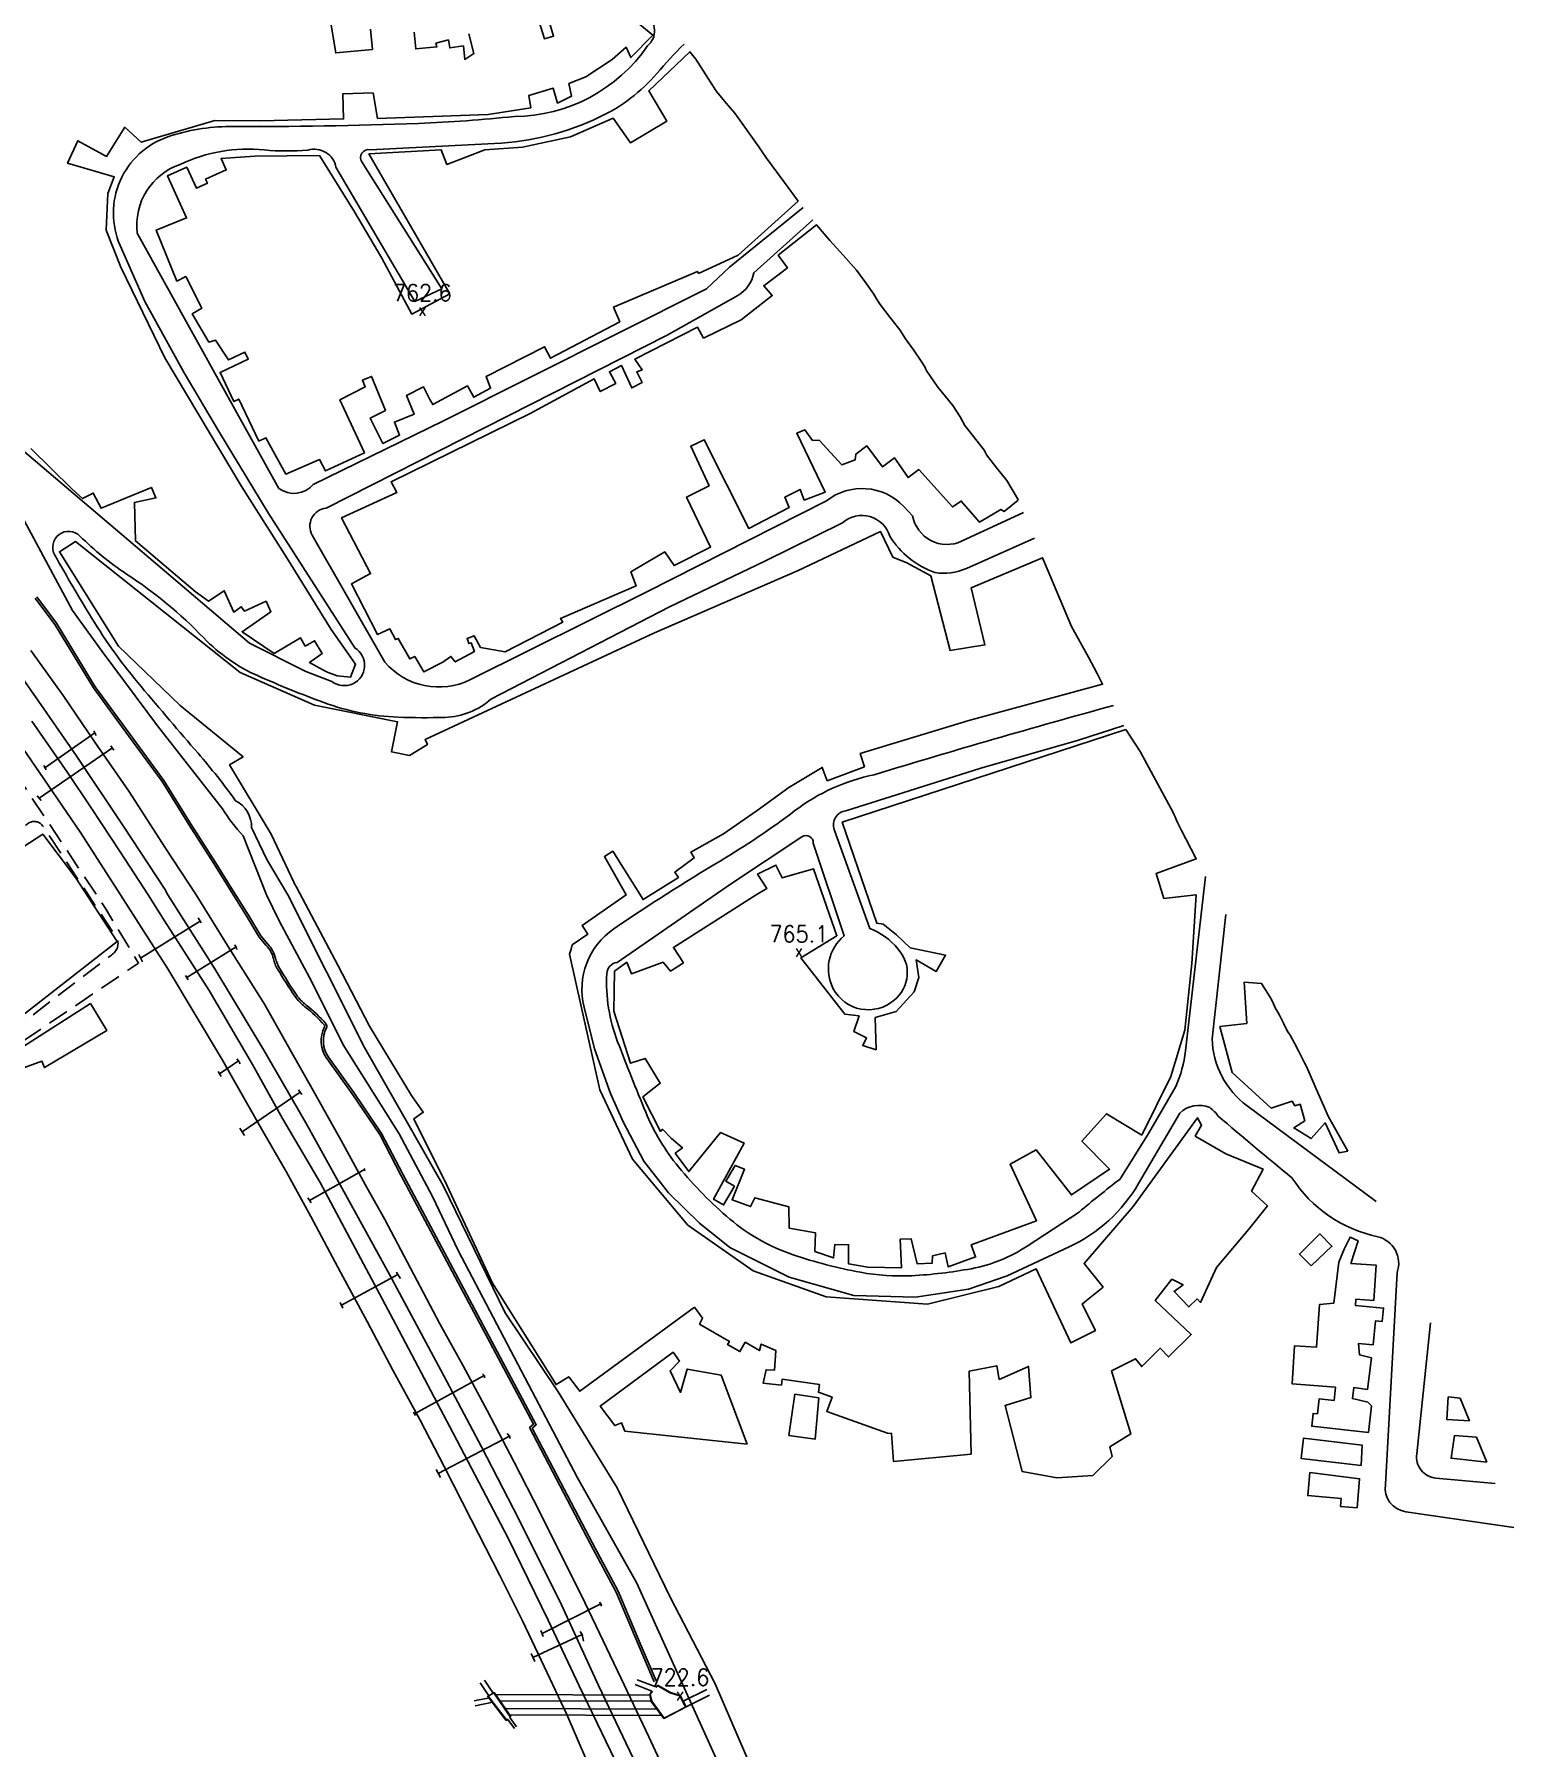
# Model space of a CAD drawing. Header units: metres. Extents: x 320405 to 332543, y 7395686 to 7410003.
# Drawn here: x 324151.4 to 324504.9, y 7399796.2 to 7400205.7 of the extents above; entities that cross this region are included whole.
import ezdxf
from ezdxf.enums import TextEntityAlignment as Align

# ---------------------------------------------------------------- set-up
doc = ezdxf.new("R2010")
doc.units = ezdxf.units.M
doc.header["$LTSCALE"] = 10
doc.header["$MEASUREMENT"] = 0
for name, pattern in [('CONTINUO', [0]), ('DASHED', [0.75, 0.5, -0.25]), ('TRACEJADO', [8.7, 8, -0.7])]:
    doc.linetypes.add(name, pattern=pattern)
for name, color, linetype in [('BUEIRO', 151, 'Continuous'), ('CANALETA', 151, 'Continuous'), ('Canaleta de Drenagem', 151, 'Continuous'), ('Edificações', 30, 'Continuous'), ('Linha Férrea', 20, 'Continuous'), ('Pontos Cotados', 45, 'Continuous'), ('Portico', 45, 'Continuous'), ('TUBO', 45, 'Continuous'), ('Vias Primárias', 230, 'Continuous'), ('Vias Secundárias', 230, 'DASHED')]:
    doc.layers.add(name, color=color, linetype=linetype)
doc.styles.add('Style-STANDARD', font='STANDARD.shx')

msp = doc.modelspace()

# ---------------------------------------------------------------- linework, layer by layer
at = {"layer": 'BUEIRO', "linetype": 'CONTINUO'}
for points in [[(324264.12, 7399802.74, 725.61), (324259.71, 7399808.45, 728.48), (324261.22, 7399809.39, 728.48), (324265.19, 7399803.65, 725.6)], [(324261.14, 7399809.3, 0), (324259.83, 7399808.48, 725.64)], [(324259.83, 7399808.48, 725.64), (324264.19, 7399802.83, 722.77)], [(324265.1, 7399803.58, 723.17), (324261.14, 7399809.3, 725.64)], [(324299.86, 7399810.72, 725.26), (324300.42, 7399811.09, 725.27), (324303.38, 7399809.38, 725.13), (324305.67, 7399808.65, 725.05), (324307.08, 7399805.93, 725.07), (324301.82, 7399803.16, 725.33), (324298.76, 7399807.22, 725.29), (324298.41, 7399808.85, 725.26), (324298.93, 7399809.73, 725.26)], [(324299.04, 7399809.7, 724.43), (324298.53, 7399809, 722.82), (324298.92, 7399807.33, 723.24), (324301.87, 7399803.28, 723.34), (324306.96, 7399805.92, 722.67), (324305.59, 7399808.63, 722.47), (324303.3, 7399809.35, 722.64), (324300.37, 7399811.02, 723.29), (324299.96, 7399810.68, 724.41)], [(324264.96, 7399803.39, 725.29), (324265.1, 7399803.58, 723.17)], [(324264.99, 7399803.39, 724.94), (324265.19, 7399803.65, 725.6)], [(324264.12, 7399802.74, 725.61), (324264.49, 7399802.96, 725.35)], [(324264.19, 7399802.83, 722.77), (324264.51, 7399803.03, 724.98)]]:
    msp.add_polyline3d(points, dxfattribs=at)
at = {"layer": 'CANALETA', "linetype": 'CONTINUO'}
for points in [[(324299.86, 7399810.72, 725.26), (324295.39, 7399812.44, 288.5)], [(324298.93, 7399809.73, 725.26), (324294.92, 7399811.27, 334.65)], [(324264.49, 7399802.96, 725.35), (324266.12, 7399800.78, 0)], [(324264.99, 7399803.39, 725.35), (324266.61, 7399801.2, 0)]]:
    msp.add_polyline3d(points, dxfattribs=at)
at = {"layer": 'Canaleta de Drenagem'}
for points in [[(324299.45, 7399811.96), (324295.67, 7399820.92), (324290.42, 7399833.36), (324284.28, 7399844.85), (324269.7, 7399872.72), (324270.66, 7399873.5), (324238.97, 7399933.02), (324233.9, 7399942.75), (324227.31, 7399952.49), (324221.26, 7399960.94, -0.282104), (324220.73, 7399968.45, 0.308288), (324220.68, 7399968.87, 0.048382), (324216, 7399973.28, -0.078343), (324213.62, 7399975.81, -0.014397), (324209.5, 7399982.24, -0.081232), (324208.49, 7399984.78, 0.143005), (324206.79, 7399987.89), (324205.05, 7399989.92), (324202.13, 7399994.88), (324198.52, 7400000.56), (324194.26, 7400007.51), (324188.25, 7400016.8), (324181.92, 7400027.09), (324173.85, 7400038.05), (324165.48, 7400049.46), (324156.24, 7400064.66), (324151.56, 7400070.91)], [(324299.91, 7399812.16), (324296.13, 7399821.12), (324290.87, 7399833.57), (324284.72, 7399845.09), (324270.33, 7399872.59), (324271.29, 7399873.38), (324239.41, 7399933.26), (324234.33, 7399943.01), (324227.73, 7399952.78), (324221.67, 7399961.23, -0.282104), (324221.17, 7399968.22, 0.308288), (324221.05, 7399969.2, 0.048382), (324216.31, 7399973.67, -0.078343), (324214.03, 7399976.09, -0.014397), (324209.93, 7399982.5, -0.081232), (324208.98, 7399984.89, 0.142269), (324207.16, 7399988.22), (324205.46, 7399990.22), (324202.56, 7399995.14), (324198.94, 7400000.82), (324194.68, 7400007.77), (324188.68, 7400017.06), (324182.33, 7400027.37), (324174.26, 7400038.35), (324165.89, 7400049.74), (324156.65, 7400064.94), (324151.96, 7400071.21)]]:
    msp.add_lwpolyline(points, format="xyb", dxfattribs=at)
at = {"layer": 'Edificações'}
for points in [[(324150.52, 7400106.66), (324160.3, 7400097.03), (324162.87, 7400094.7), (324165.44, 7400096.03), (324167.32, 7400092.4), (324179.36, 7400097.39), (324180.41, 7400094.87), (324175.28, 7400093.81), (324175.52, 7400084.59), (324189.78, 7400072.52), (324192.97, 7400070.17), (324196.76, 7400072.71), (324199.05, 7400067.54), (324200.8, 7400068.85), (324201.59, 7400067.81), (324206.75, 7400070.17), (324207.88, 7400067.69), (324201.02, 7400062.9), (324208.66, 7400057.73), (324214.98, 7400061.42), (324216.11, 7400059.48), (324218.31, 7400060.76), (324220.11, 7400057.69), (324217.08, 7400055.54), (324221.18, 7400053.32), (324223.69, 7400052.35), (324226.92, 7400052.06), (324228.12, 7400055.12), (324222.27, 7400063.44), (324211.72, 7400080.56), (324200.78, 7400097.77), (324182.58, 7400128.35), (324172.05, 7400150.05), (324168.56, 7400158.87), (324168.95, 7400167.62), (324170.45, 7400171.62), (324159.31, 7400174.86), (324161.73, 7400180.23), (324168.61, 7400176.5), (324172.96, 7400183.47), (324176.88, 7400179.89), (324194.52, 7400185.07), (324205.32, 7400184.98), (324225.24, 7400185.46), (324225.09, 7400191.47), (324232.31, 7400191.65), (324233.37, 7400185.56), (324259.81, 7400186.48), (324270, 7400188.08), (324269.53, 7400191.05), (324275.37, 7400192.77), (324276.41, 7400189.24), (324279.74, 7400190.89), (324279.11, 7400193.88), (324283.17, 7400195.48), (324289.43, 7400199.65), (324292.77, 7400202.56), (324293.93, 7400200.09), (324299.17, 7400205.48), (324292.97, 7400210.55)], [(324231.68, 7400206.87), (324232.13, 7400202.04), (324223.39, 7400201.22), (324222.08, 7400209.29)], [(324273.17, 7400212.73), (324275.44, 7400205.23), (324273.24, 7400204.57), (324271.61, 7400209.93)], [(324255.18, 7400205.81), (324256.38, 7400201.07), (324254.22, 7400199.67), (324253.88, 7400202.91), (324250.61, 7400202.41), (324250.32, 7400204.32), (324247.32, 7400203.53), (324247.55, 7400202.66), (324242.49, 7400202.16), (324242.09, 7400206.19)], [(324213.36, 7400003.03), (324213.45, 7400002.81), (324213.97, 7400001.85), (324223.98, 7399983.08), (324231.47, 7399968.65), (324241.49, 7399952.09), (324244.29, 7399948.06), (324242.08, 7399946.52), (324249.96, 7399930.63), (324260.86, 7399907.24), (324276.05, 7399882.96), (324279.06, 7399884.84), (324281.69, 7399881.38), (324309.09, 7399901.46), (324311.03, 7399898.82), (324310.31, 7399897.41), (324317.46, 7399893.3), (324317.03, 7399892.54), (324319.95, 7399890.86), (324321.23, 7399893.08), (324324.65, 7399891.11), (324325.07, 7399892.67), (324328.52, 7399891.14), (324328.22, 7399886.39), (324326.21, 7399886.52), (324325.51, 7399883.33), (324329.88, 7399882.84), (324330.04, 7399884.26), (324338.97, 7399882.96), (324338.71, 7399881.16), (324341.98, 7399879.99), (324340.74, 7399876.53), (324355.25, 7399871.34), (324356.22, 7399871.32), (324356.67, 7399864.58), (324375.21, 7399866.35), (324374.75, 7399886.22), (324381.33, 7399887.46), (324381.94, 7399884.22), (324388.92, 7399887.33), (324389.51, 7399879.88), (324383.34, 7399878.02), (324387.38, 7399862.23), (324395.67, 7399860.72), (324404.26, 7399861.27), (324408.88, 7399865.8), (324408.38, 7399868.07), (324413.39, 7399871.17), (324408.74, 7399886.25), (324414.51, 7399889.15), (324415.99, 7399887.3), (324420.38, 7399891.65), (324422.4, 7399889.6), (324427.81, 7399894.96), (324419.22, 7399903.05), (324423.19, 7399908.17), (324425.87, 7399906.85), (324423.71, 7399905.25), (324427.2, 7399901.53), (324429.25, 7399903.45), (324430.03, 7399902.61), (324433.85, 7399910.98), (324441.59, 7399920.16), (324446.02, 7399925.72), (324442.22, 7399929.23), (324444.98, 7399934.49), (324436.06, 7399938.12), (324428.76, 7399942.36), (324430.28, 7399944.98), (324429.28, 7399946.76), (324413.95, 7399925.51), (324402.18, 7399911.95), (324406.75, 7399906.29), (324402.4, 7399902.78), (324401.71, 7399902.23), (324404.92, 7399895.87), (324399.07, 7399892.92), (324390.76, 7399910.62), (324381.82, 7399906.42), (324364.78, 7399902.16), (324340.59, 7399903.93), (324323.14, 7399910.19), (324307.49, 7399921.11), (324294.3, 7399936.88), (324286.48, 7399953.4), (324279.24, 7399985.88), (324279.62, 7399987.03), (324279.86, 7399988.07), (324283.64, 7399990.64), (324282.25, 7399992.68), (324283.85, 7399993.77), (324292.76, 7400000), (324287.58, 7400009.15), (324289.63, 7400010.43), (324296.83, 7399998.9), (324305.28, 7400004.18), (324304.38, 7400005.42), (324309.03, 7400008.83), (324308.24, 7400010.22), (324316, 7400014.59), (324324.1, 7400020.18), (324331.61, 7400025.71), (324339.63, 7400030.46), (324340.82, 7400027.29), (324349.69, 7400030.61), (324348.72, 7400033.76), (324374.69, 7400041.72), (324406.61, 7400050.36), (324405.29, 7400052.94), (324403.27, 7400056.82), (324399.22, 7400064.17), (324392.75, 7400079.46), (324392.27, 7400080.59), (324375.22, 7400073.37), (324378.51, 7400059.75), (324370.19, 7400058.44), (324365.59, 7400076.24), (324359.81, 7400079.34), (324356.5, 7400080.7), (324353.59, 7400086.85), (324333.72, 7400077.46), (324299.54, 7400062.65), (324244.72, 7400037.17), (324245.27, 7400035.92), (324241.04, 7400033.33), (324236.68, 7400034.2), (324238.13, 7400041.4), (324218.33, 7400045.38), (324200.53, 7400053.13), (324161.21, 7400084.43), (324157.34, 7400082.01), (324171.44, 7400059.46), (324186.18, 7400045.23), (324201.23, 7400032.98), (324198.03, 7400031.07), (324207.92, 7400014.48), (324213.36, 7400003.03)], [(324412.2, 7400039.55), (324415.59, 7400034.25), (324423.5, 7400019.68), (324423.72, 7400019.16), (324423.95, 7400018.64), (324424.21, 7400017.99), (324424.48, 7400017.34), (324425.49, 7400015.38), (324426.51, 7400013.41), (324429.01, 7400008.61), (324419.44, 7400005.14), (324421.26, 7399999.17), (324428.9, 7400000), (324428.94, 7400000), (324427.94, 7399983.64), (324426.3, 7399967.64), (324422.9, 7399956.61), (324415.96, 7399942.61), (324407.55, 7399947.69), (324401.67, 7399941.14), (324408.31, 7399934.45), (324399.19, 7399928.32), (324390.71, 7399939.1), (324384.53, 7399935.64), (324390.84, 7399922.14), (324375.23, 7399916.36), (324376.29, 7399913.5), (324369.74, 7399911.08), (324369, 7399914.44), (324365.98, 7399913.78), (324365.92, 7399912.03), (324362.33, 7399911.81), (324360.87, 7399917.84), (324358.28, 7399917.73), (324358.56, 7399910.85), (324350.54, 7399911.05), (324345.88, 7399911.84), (324345.91, 7399916.4), (324342.63, 7399916.42), (324342.34, 7399913.24), (324337.9, 7399914.81), (324338.04, 7399919.24), (324331.76, 7399920.33), (324331.67, 7399925.45), (324323.53, 7399927.61), (324322.52, 7399925.5), (324318.1, 7399927.14), (324321.06, 7399934.43), (324318.8, 7399935.35), (324316.6, 7399931.57), (324318.66, 7399930.38), (324316.06, 7399925.9), (324313.68, 7399927.28), (324320.95, 7399940.71), (324315.33, 7399943.24), (324307.75, 7399933.89), (324304.49, 7399938.27), (324306.24, 7399939.57), (324303.64, 7399941.81), (324301.44, 7399944), (324300.97, 7399943.48), (324296.79, 7399951.77), (324300.93, 7399954.98), (324297.35, 7399960.93), (324293.85, 7399959.78), (324289.8, 7399972.21), (324289.99, 7399981.74), (324292.91, 7399983.92), (324294.04, 7399981.16), (324301.61, 7399983.92), (324303.41, 7399981.78), (324306.46, 7399983.75), (324304.08, 7399987.44), (324323.82, 7400000), (324326.4, 7400001.57), (324324.18, 7400004.97), (324328.57, 7400007.13), (324330.07, 7400004.08), (324337.51, 7400006.24), (324343.12, 7399990.25), (324334.51, 7399984.95), (324345.01, 7399971.53), (324348.44, 7399971.08), (324347.21, 7399967.36), (324350.24, 7399965.81), (324349.31, 7399964.01), (324352.49, 7399963), (324352.28, 7399970.7), (324357.28, 7399972.15), (324361.56, 7399976.85), (324362.69, 7399980.24), (324362.07, 7399984.47), (324366.86, 7399981.72), (324369.09, 7399985.58), (324360.67, 7399987.34), (324357.39, 7399990.45), (324354.18, 7399993.04), (324352.66, 7399993.21), (324349, 7400003.92), (324344.43, 7400017.38), (324412.2, 7400039.55)]]:
    msp.add_lwpolyline(points, dxfattribs=at)
for points in [[(324333.86, 7400165.82), (324319.57, 7400152.92), (324310.08, 7400148.53), (324309.85, 7400149.02), (324289.76, 7400140.47), (324291.24, 7400136.97), (324274.73, 7400128.26), (324273.28, 7400131.02), (324259.3, 7400123.9), (324260.37, 7400121.08), (324256.37, 7400118.92), (324254.89, 7400121.66), (324246.58, 7400117.17), (324245.9, 7400118.42), (324244.32, 7400121.4), (324240.32, 7400119.39), (324242.11, 7400114.87), (324237.42, 7400113.01), (324238.65, 7400109.89), (324234.66, 7400107.89), (324231.63, 7400113.94), (324235.31, 7400115.79), (324231.94, 7400123.91), (324229.74, 7400122.99), (324230.4, 7400121.4), (324224.39, 7400118.3), (324230.25, 7400105.62), (324220.95, 7400101.32), (324219.54, 7400104.04), (324211.42, 7400100.58), (324206.71, 7400109.27), (324205.04, 7400108.44), (324200.21, 7400118.48), (324199.04, 7400117.91), (324195.73, 7400124.81), (324202.49, 7400128.06), (324201.68, 7400129.73), (324197.73, 7400127.84), (324194.67, 7400132.56), (324193.06, 7400132.1), (324189.09, 7400138.86), (324191.36, 7400140.2), (324187.55, 7400147.76), (324185.43, 7400146.69), (324180.51, 7400158.9), (324187.75, 7400161.81), (324183.16, 7400171.81), (324187.77, 7400173.93), (324190.09, 7400168.87), (324192.73, 7400170.08), (324192.3, 7400171.02), (324197.23, 7400173.28), (324196, 7400175.97), (324204.08, 7400176.52), (324219.47, 7400176.7), (324227.87, 7400163.24), (324234.4, 7400152.19), (324241.53, 7400138.8), (324250.61, 7400143.64), (324231.32, 7400177.1), (324248.55, 7400178.1), (324249.9, 7400174.58), (324258.98, 7400178.06), (324268.04, 7400178.71), (324279.5, 7400181.17), (324289.69, 7400185.6), (324293.81, 7400179.76), (324302.49, 7400184.92), (324298.19, 7400192.16), (324308.01, 7400201.52), (324309.39, 7400199.71), (324311.81, 7400195.98), (324314.22, 7400192.25), (324314.45, 7400191.91), (324316.7, 7400189.18), (324318.72, 7400186.8), (324324.51, 7400178.77), (324325.3, 7400177.6), (324326.33, 7400176.09), (324330.61, 7400170.25)], [(324386.46, 7400094.32), (324383.13, 7400091.63), (324382.29, 7400092.14), (324377.21, 7400089.06), (324372.84, 7400094.1), (324370.76, 7400092.72), (324362.75, 7400101.66), (324360.15, 7400099.73), (324356.88, 7400104.45), (324354.02, 7400102.33), (324350.3, 7400107.31), (324347.67, 7400105.35), (324347.51, 7400104.01), (324344.31, 7400102.78), (324338.88, 7400108.65), (324337.34, 7400108.58), (324335.44, 7400111.16), (324333.55, 7400110.35), (324340.35, 7400096.27), (324335.34, 7400094.34), (324334.33, 7400096.89), (324330.66, 7400095.02), (324331.74, 7400092.6), (324322.07, 7400087.57), (324311.44, 7400108.76), (324308.23, 7400107.24), (324312.6, 7400097.77), (324307.23, 7400095.09), (324312.97, 7400083.13), (324304.22, 7400078.71), (324302.01, 7400081.97), (324293.86, 7400077.19), (324295.17, 7400073.88), (324277.07, 7400066.04), (324277.63, 7400065.19), (324263.85, 7400058.09), (324258.01, 7400059.09), (324256.5, 7400061.94), (324254.78, 7400061.28), (324255.17, 7400060.06), (324255.77, 7400060.23), (324256.53, 7400058.18), (324251.93, 7400055.7), (324250.91, 7400056.98), (324248.99, 7400055.59), (324244.46, 7400053.28), (324242.28, 7400057.01), (324241.06, 7400056.39), (324238.32, 7400061.29), (324237.7, 7400061.02), (324236.3, 7400063.6), (324233.4, 7400062.22), (324227.13, 7400074.33), (324231.69, 7400076.81), (324224.8, 7400090.13), (324238, 7400096.21), (324236.6, 7400098.68), (324269.85, 7400115.06), (324285.1, 7400123.35), (324286.59, 7400120.27), (324290.28, 7400122.23), (324288.76, 7400125.04), (324291.63, 7400126.56), (324294.11, 7400121.18), (324296.58, 7400122.47), (324295.32, 7400124.97), (324296.61, 7400125.51), (324294.82, 7400128.01), (324309.86, 7400135.68), (324311.28, 7400133.08), (324320.28, 7400137.47), (324327.67, 7400143.23), (324325.64, 7400145.57), (324331.3, 7400149.9), (324329.13, 7400152.85), (324338.24, 7400160.16), (324341.41, 7400156.37), (324344.6, 7400152.85), (324347.79, 7400149.33), (324349.79, 7400146.57), (324351.93, 7400143.59), (324352.62, 7400142.43), (324353.45, 7400141.06), (324355.8, 7400138.04), (324358.16, 7400135.02), (324359.53, 7400132.9), (324361.41, 7400130.23), (324363.29, 7400127.55), (324364.17, 7400126.17), (324364.34, 7400125.78), (324364.5, 7400125.39), (324367.27, 7400121.33), (324369.06, 7400119.15), (324370.86, 7400116.98), (324372.59, 7400114.22), (324373.16, 7400113.22), (324373.73, 7400112.22), (324378.41, 7400106.18), (324378.66, 7400105.68), (324378.92, 7400105.18), (324381.31, 7400102.02), (324383.73, 7400099.04), (324385, 7400096.89), (324386.28, 7400094.75)], [(324130.98, 7400000), (324116.74, 7399987.99), (324136.16, 7399961.64), (324171.15, 7399988.87), (324161.19, 7400004.13), (324153.39, 7400014.49)], [(324465.24, 7399938.74), (324463.13, 7399938.36), (324459.78, 7399945.54), (324456.43, 7399941.75), (324452.3, 7399944.32), (324454.97, 7399946.02), (324453.8, 7399949.99), (324452.59, 7399949.63), (324451.91, 7399950.75), (324446.93, 7399949.05), (324437.55, 7399957.56), (324434.67, 7399968.53), (324441.08, 7399969.27), (324440.48, 7399979.18), (324444.62, 7399978.85), (324446.87, 7399975.15), (324447.42, 7399974.01), (324447.97, 7399972.87), (324448.47, 7399971.97), (324448.98, 7399971.07), (324449.92, 7399969.17), (324450.77, 7399967.39), (324451.11, 7399966.95), (324451.44, 7399966.51), (324452.47, 7399964.55), (324453.5, 7399962.6), (324454.98, 7399959.75), (324455.31, 7399959), (324458.25, 7399952.38), (324460.63, 7399946.94)], [(324164.82, 7399974.07), (324146.66, 7399962.44), (324149.03, 7399958.74), (324153.17, 7399960.29), (324153.76, 7399958.72), (324168.66, 7399967.57)], [(324470.18, 7399871.53), (324456.59, 7399873.03), (324456.93, 7399876.09), (324457.97, 7399875.98), (324458.37, 7399879.59), (324461.93, 7399879.2), (324462.27, 7399882.33), (324451.9, 7399883.19), (324452.45, 7399892.23), (324457.72, 7399891.9), (324458.45, 7399902.14), (324461.86, 7399902.4), (324463.07, 7399912.21), (324464.34, 7399915.34), (324465.75, 7399918.24), (324467.67, 7399917.31), (324465.96, 7399911.94), (324471.95, 7399911.55), (324471.41, 7399903.11), (324467.14, 7399903.38), (324467.04, 7399901.9), (324473.75, 7399901.28), (324473.45, 7399898.08), (324471.84, 7399898.22), (324471.31, 7399892.49), (324467.79, 7399892.82), (324467.98, 7399890.1), (324470.9, 7399889.36), (324469.92, 7399881.82), (324466.65, 7399882.25), (324466.31, 7399879.65), (324469.98, 7399878.76), (324470.87, 7399877.88)], [(324456.44, 7399911.39), (324453.67, 7399914.15), (324458.49, 7399918.97), (324461.41, 7399916.05)], [(324321.67, 7399868.72), (324292.49, 7399871.84), (324291.65, 7399873.84), (324290.07, 7399873.17), (324286.6, 7399877.86), (324304, 7399890.7), (324305.56, 7399888.58), (324303.28, 7399886.3), (324305.74, 7399881.12), (324307.39, 7399886.69), (324315.46, 7399885.26)], [(324338.85, 7399879.82), (324333.12, 7399880.66), (324331.68, 7399870.84), (324337.93, 7399869.92)], [(324494.32, 7399874.31), (324488.87, 7399874.64), (324489.2, 7399880.03), (324492.04, 7399879.74), (324494.08, 7399874.88)], [(324468.38, 7399863.61), (324454.04, 7399865.33), (324454.62, 7399870.17), (324468.67, 7399868.48)], [(324498.44, 7399864.47), (324489.88, 7399865.37), (324490.71, 7399870.83), (324495.95, 7399870.41)], [(324456.1, 7399861.95), (324455.64, 7399856.45), (324463.6, 7399855.78), (324463.44, 7399853.88), (324467.42, 7399853.54), (324468.01, 7399860.46)]]:
    msp.add_lwpolyline(points, close=True, dxfattribs=at)
at = {"layer": 'Linha Férrea', "flags": 128}
for points in [[(324142.95, 7400059.72), (324153.63, 7400044.44), (324161.38, 7400033.28), (324172.76, 7400016.31), (324182.51, 7400001.39), (324183.28, 7400000), (324194.53, 7399982.3), (324206.24, 7399962.89), (324216.26, 7399945.5), (324226.09, 7399927.68), (324236.21, 7399909.25), (324248.46, 7399886.39), (324258.18, 7399868.07), (324267.11, 7399850.82), (324277.36, 7399830.34), (324286.16, 7399811.06), (324294.49, 7399793.67)], [(324150.56, 7400058.45), (324158.26, 7400047.63), (324165.79, 7400036.47), (324173.92, 7400024.77), (324182.71, 7400011.14), (324190.05, 7400000), (324197.95, 7399987.3), (324206.34, 7399973.87), (324212.51, 7399962.95), (324217.96, 7399953.29), (324224.69, 7399941.31), (324230.43, 7399930.83), (324235.11, 7399922.42), (324241.25, 7399910.8), (324248.22, 7399897.47), (324253.86, 7399887.44), (324259.57, 7399876.79), (324266.04, 7399864.44), (324272.15, 7399852.46), (324282.9, 7399830.92), (324291.57, 7399812.74), (324298.21, 7399798.83), (324305.87, 7399782.3)], [(324141.23, 7400045.74), (324152.56, 7400029.24), (324162.36, 7400014.89), (324171.99, 7400000), (324177.46, 7399991.44), (324183.3, 7399982.36), (324189.81, 7399971.42), (324196.33, 7399960.49), (324201.71, 7399950.95), (324206.28, 7399942.97), (324211.53, 7399933.91), (324217.43, 7399923.15), (324224.5, 7399909.81), (324230.91, 7399898.02), (324237.03, 7399886.43), (324243.53, 7399874.45), (324249.32, 7399863.42), (324255.73, 7399850.76), (324262.6, 7399837.33), (324267.98, 7399826.51), (324273.22, 7399815.57), (324278.6, 7399804.15), (324283.33, 7399793.22)], [(324150.8, 7400041.49), (324159.26, 7400029.26), (324164.96, 7400020.83), (324171.85, 7400010.33), (324178.56, 7400000), (324182.5, 7399993.83), (324193.17, 7399977.19), (324203.47, 7399959.47), (324210.64, 7399946.6), (324219.65, 7399931.26), (324237.73, 7399897.36), (324251.43, 7399871.4), (324264.56, 7399846.25), (324274.11, 7399826.7), (324281.58, 7399811), (324290.18, 7399793.15)]]:
    msp.add_lwpolyline(points, dxfattribs=at)
at = {"layer": 'Portico'}
for points in [[(324153.9, 7400030.4), (324165.86, 7400038.7)], [(324165.56, 7400039.21), (324165.86, 7400038.7), (324166.11, 7400038.06)], [(324152.53, 7400023.12), (324170.01, 7400035.19)], [(324169.68, 7400035.63), (324169.99, 7400035.17), (324170.37, 7400034.62)], [(324153.61, 7400030.91), (324154.2, 7400029.9)], [(324152.06, 7400023.7), (324153.01, 7400022.55)], [(324176.74, 7399984.87), (324190.99, 7399993.76)], [(324190.55, 7399994.52), (324190.99, 7399993.76), (324191.23, 7399993.36)], [(324199.17, 7399988.1), (324199.57, 7399987.61), (324199.79, 7399986.92)], [(324176.3, 7399985.74), (324177.19, 7399984.01)], [(324187.8, 7399980.24), (324199.57, 7399987.61)], [(324187.47, 7399980.78), (324188.13, 7399979.69)], [(324195.63, 7399957.21), (324200.11, 7399960.33)], [(324199.74, 7399960.86), (324200.11, 7399960.33), (324200.54, 7399959.62)], [(324195.27, 7399957.8), (324195.99, 7399956.62)], [(324201.01, 7399943.38), (324214.91, 7399952.85)], [(324214.51, 7399953.42), (324214.91, 7399952.85), (324215.28, 7399952.32)], [(324200.43, 7399944.25), (324201.59, 7399942.52)], [(324217.11, 7399926.99), (324230.26, 7399934.35)], [(324230.16, 7399934.58), (324230.26, 7399934.35), (324230.37, 7399934.09)], [(324216.75, 7399927.61), (324217.48, 7399926.38)], [(324224.74, 7399901.92), (324238.24, 7399909.32)], [(324237.89, 7399909.88), (324238.24, 7399909.32), (324238.85, 7399908.34)], [(324224.42, 7399902.59), (324225.07, 7399901.24)], [(324258.44, 7399885.55), (324258.87, 7399885.16), (324258.99, 7399884.6)], [(324242.17, 7399875.99), (324258.87, 7399885.16)], [(324241.93, 7399876.39), (324242.42, 7399875.59)], [(324247.88, 7399861.74), (324264.89, 7399870.67)], [(324264.36, 7399871.32), (324264.89, 7399870.67), (324265.04, 7399870.06)], [(324247.37, 7399862.69), (324248.39, 7399860.8)], [(324272.68, 7399823.48), (324286.71, 7399830.59)], [(324286.41, 7399830.96), (324286.71, 7399830.59), (324286.91, 7399830.04)], [(324272.38, 7399824.22), (324272.97, 7399822.74)], [(324270.49, 7399817.79), (324282.23, 7399823.22)], [(324281.77, 7399824.01), (324282.23, 7399823.22), (324282.61, 7399821.68)], [(324270.06, 7399818.75), (324270.92, 7399816.84)]]:
    msp.add_lwpolyline(points, dxfattribs=at)
at = {"layer": 'TUBO', "linetype": 'TRACEJADO', "flags": 128}
for points in [[(324260.97, 7399809.24), (324258.94, 7399812.33)], [(324260.1, 7399808.12), (324256.48, 7399807.41)], [(324259.95, 7399808.6), (324257.93, 7399811.68)], [(324261.41, 7399808.91), (324298.58, 7399808.79)], [(324306.28, 7399807.26), (324312.05, 7399810.11)], [(324306.96, 7399805.92), (324312.72, 7399808.77)], [(324260.93, 7399807.05), (324256.71, 7399806.24)], [(324262.45, 7399807.41), (324298.95, 7399807.29)], [(324263.75, 7399805.53), (324300.32, 7399805.41)], [(324264.79, 7399804.02), (324301.42, 7399803.9)]]:
    msp.add_lwpolyline(points, dxfattribs=at)
at = {"layer": 'Vias Primárias'}
for points in [[(324145.28, 7400109.04), (324178.75, 7400080.62), (324202.75, 7400060.13), (324216.24, 7400053.42), (324222.49, 7400051.01, 1.055671), (324227.95, 7400059.02), (324207.24, 7400091.35), (324195.4, 7400110.92), (324187.18, 7400124.75), (324177.78, 7400141.81), (324171.89, 7400155.16, -0.439221), (324183.25, 7400181.16, -0.083842), (324198.08, 7400183.61, 0.010122), (324243.14, 7400184.37, 0.018389), (324266.08, 7400186.06, 0.246316), (324297.91, 7400202.95, 0.507219), (324297.48, 7400210.33, -179.049098)], [(324335.05, 7400164.25), (324317.46, 7400150), (324311.99, 7400144.85), (324249.15, 7400113.29), (324218.02, 7400098.07, -0.391397), (324209.8, 7400097.13), (324175.94, 7400158.18, -0.353515), (324186.23, 7400174.58, -0.137776), (324206.3, 7400178.03, 0.041488), (324216.74, 7400177.98, -0.449691), (324223.44, 7400173.88), (324242.3, 7400141.78), (324248.72, 7400144.83), (324229.62, 7400175.16, -0.653846), (324231.61, 7400178.1), (324261.33, 7400179.58, 0.098768), (324286.51, 7400185.91, 0.104898), (324300.1, 7400196.3, -0.019421), (324306.62, 7400203.33, 14.491103)], [(324387.71, 7400091.36), (324372.93, 7400084.53, -0.490834), (324361.23, 7400090.62), (324359.16, 7400092.81, 0.388548), (324340.62, 7400094.15), (324297.69, 7400072.45), (324255.58, 7400051.46, -0.344038), (324235.11, 7400055.62), (324217.78, 7400085.97, -0.541385), (324221.11, 7400092.46), (324302.56, 7400133.75), (324319.44, 7400143.27, 0.221763), (324323.27, 7400148.63), (324337.41, 7400161.33)], [(324315.77, 7399790.27), (324295.28, 7399835.69), (324281.17, 7399860.73), (324252.67, 7399915.01), (324246.53, 7399927.9), (324238.55, 7399942.9), (324225.18, 7399964.2), (324217.73, 7399979.1), (324209.88, 7399993.8), (324206.83, 7400000), (324201.25, 7400014.13, -0.047683), (324196.33, 7400020.58), (324180.79, 7400040.44), (324167.56, 7400058.19), (324160.52, 7400067.97), (324148.3, 7400090.67)], [(324390.31, 7400085.22), (324374.08, 7400077.99, -0.131594), (324366.56, 7400077.02, -0.168849), (324355.78, 7400085.72, 0.546192), (324344.51, 7400088.94), (324325.9, 7400079.8), (324303.15, 7400068.81), (324260.58, 7400046.86, -0.176294), (324249.46, 7400042.43, -0.017147), (324238.28, 7400042.47, -0.0788), (324220.51, 7400045.99, -0.01576), (324204.85, 7400052.32, -0.097398), (324191.83, 7400061.42, 0.056236), (324173.4, 7400076.69, -0.052229), (324162.27, 7400085.76, 0.873065), (324156.25, 7400081.21, 0.009183), (324165.05, 7400066.21, 0.03805), (324176.88, 7400049.8, 0.002819), (324190.5, 7400033.84, -0.021678), (324199.45, 7400022.51, -0.288519), (324203.28, 7400016.08), (324206.95, 7400008.46), (324211.96, 7400000), (324230.28, 7399963.51), (324249.05, 7399930.57), (324263.88, 7399900.15), (324276.56, 7399881.24), (324290.63, 7399858.28), (324303.27, 7399832.16), (324314.04, 7399811.43), (324323.28, 7399790.04)], [(324504.86, 7399848.79), (324479.07, 7399852.57, -0.411798), (324474.18, 7399859.09), (324476.99, 7399909.79, 0.446884), (324472.36, 7399918.31, -0.19982), (324451.86, 7399932.41, -0.005745), (324434.25, 7399947.13, 0.066723), (324432.24, 7399949.19, 0.29851), (324425.04, 7399947.88), (324415.18, 7399931.02, -0.157238), (324398.61, 7399915.89), (324383.84, 7399908.97), (324374.59, 7399905.79), (324361.92, 7399903.84), (324347.18, 7399904.3), (324331.7, 7399908.67), (324317.52, 7399915.73), (324310.34, 7399921.53), (324302.9, 7399928.82), (324296.99, 7399936.41), (324292.05, 7399945.76), (324289.02, 7399952.54), (324285.25, 7399963.19), (324282.74, 7399973.17, -0.314358), (324289.87, 7399991.92, -0.015192), (324315.22, 7400008.09, 0.027635), (324333.1, 7400020.14, -0.111415), (324352.03, 7400028.73, -0.006606), (324409.2, 7400045.28)], [(324431.19, 7400004.41), (324426.41, 7399962.7, -0.076002), (324424.13, 7399954.22), (324417.61, 7399942.96), (324410.73, 7399932.03, 0.014276), (324401.02, 7399924.2), (324388.58, 7399916.03, -0.099617), (324375.26, 7399910.68, -0.033159), (324361.04, 7399909, -0.058644), (324348.75, 7399909.82, -0.035692), (324332.66, 7399914.01, -0.094501), (324317.55, 7399922.55, -0.045113), (324305.31, 7399934.98, -0.073846), (324297.46, 7399948.07, -0.006343), (324290.74, 7399964.9, -0.10498), (324288.14, 7399981.2, -0.35911), (324290.59, 7399983.88), (324317.7, 7400002.55), (324334.79, 7400013.9, -0.616842), (324337.5, 7400012.36), (324344.87, 7399990.21, 0.358601), (324342.27, 7399977.56, 0.479355), (324356.81, 7399974.85, 0.437973), (324357.71, 7399987.08, 0.140489), (324350.98, 7399991.94), (324342.51, 7400015.63, -0.479753), (324345.27, 7400020.11), (324377.52, 7400030.28), (324400.9, 7400037.02), (324411.7, 7400040.49)], [(324471.98, 7399926.75), (324441.15, 7399949.6, -0.230062), (324432.79, 7399965.64), (324436.1, 7399995.33)], [(324500.4, 7399859.31), (324486.25, 7399860.62, -0.431616), (324481.71, 7399866.42), (324484.99, 7399897.72)]]:
    msp.add_lwpolyline(points, format="xyb", dxfattribs=at)
at = {"layer": 'Vias Secundárias', "flags": 128}
msp.add_lwpolyline([(324142.53, 7399960.92), (324176.22, 7399983.7), (324168.53, 7399996.52), (324149.6, 7400025.01), (324129.89, 7400052.96), (324115.05, 7400073.92), (324107.3, 7400085.05)], dxfattribs=at)
msp.add_lwpolyline([(324133.45, 7399962.76, 0.697906), (324139.28, 7399962.31), (324169.54, 7399985.48, 0.382057), (324171.15, 7399989.6), (324153.33, 7400016.54, 0.385539), (324150.08, 7400017.19), (324114.77, 7399989.07, 0.336431), (324114.99, 7399985.77)], format="xyb", close=True, dxfattribs=at)

# ---------------------------------------------------------------- texts
at = {"layer": 'Pontos Cotados', "linetype": 'Continuous', "style": 'Style-STANDARD'}
for s, height, p in [('762.6', 4, (324244.07, 7400143.91, 762.6)), ('x', 3, (324244.07, 7400139.91, 762.6)), ('765.1', 4, (324334.04, 7399990.67, 765.15)), ('x', 3, (324334.04, 7399986.67, 765.15)), ('722.6', 4, (324305.65, 7399813.02, 722.64)), ('x', 3, (324305.65, 7399809.02, 722.64))]:
    msp.add_text(s, height=height, dxfattribs=at).set_placement(p, align=Align.MIDDLE_CENTER)

doc.saveas('drawing.dxf')
